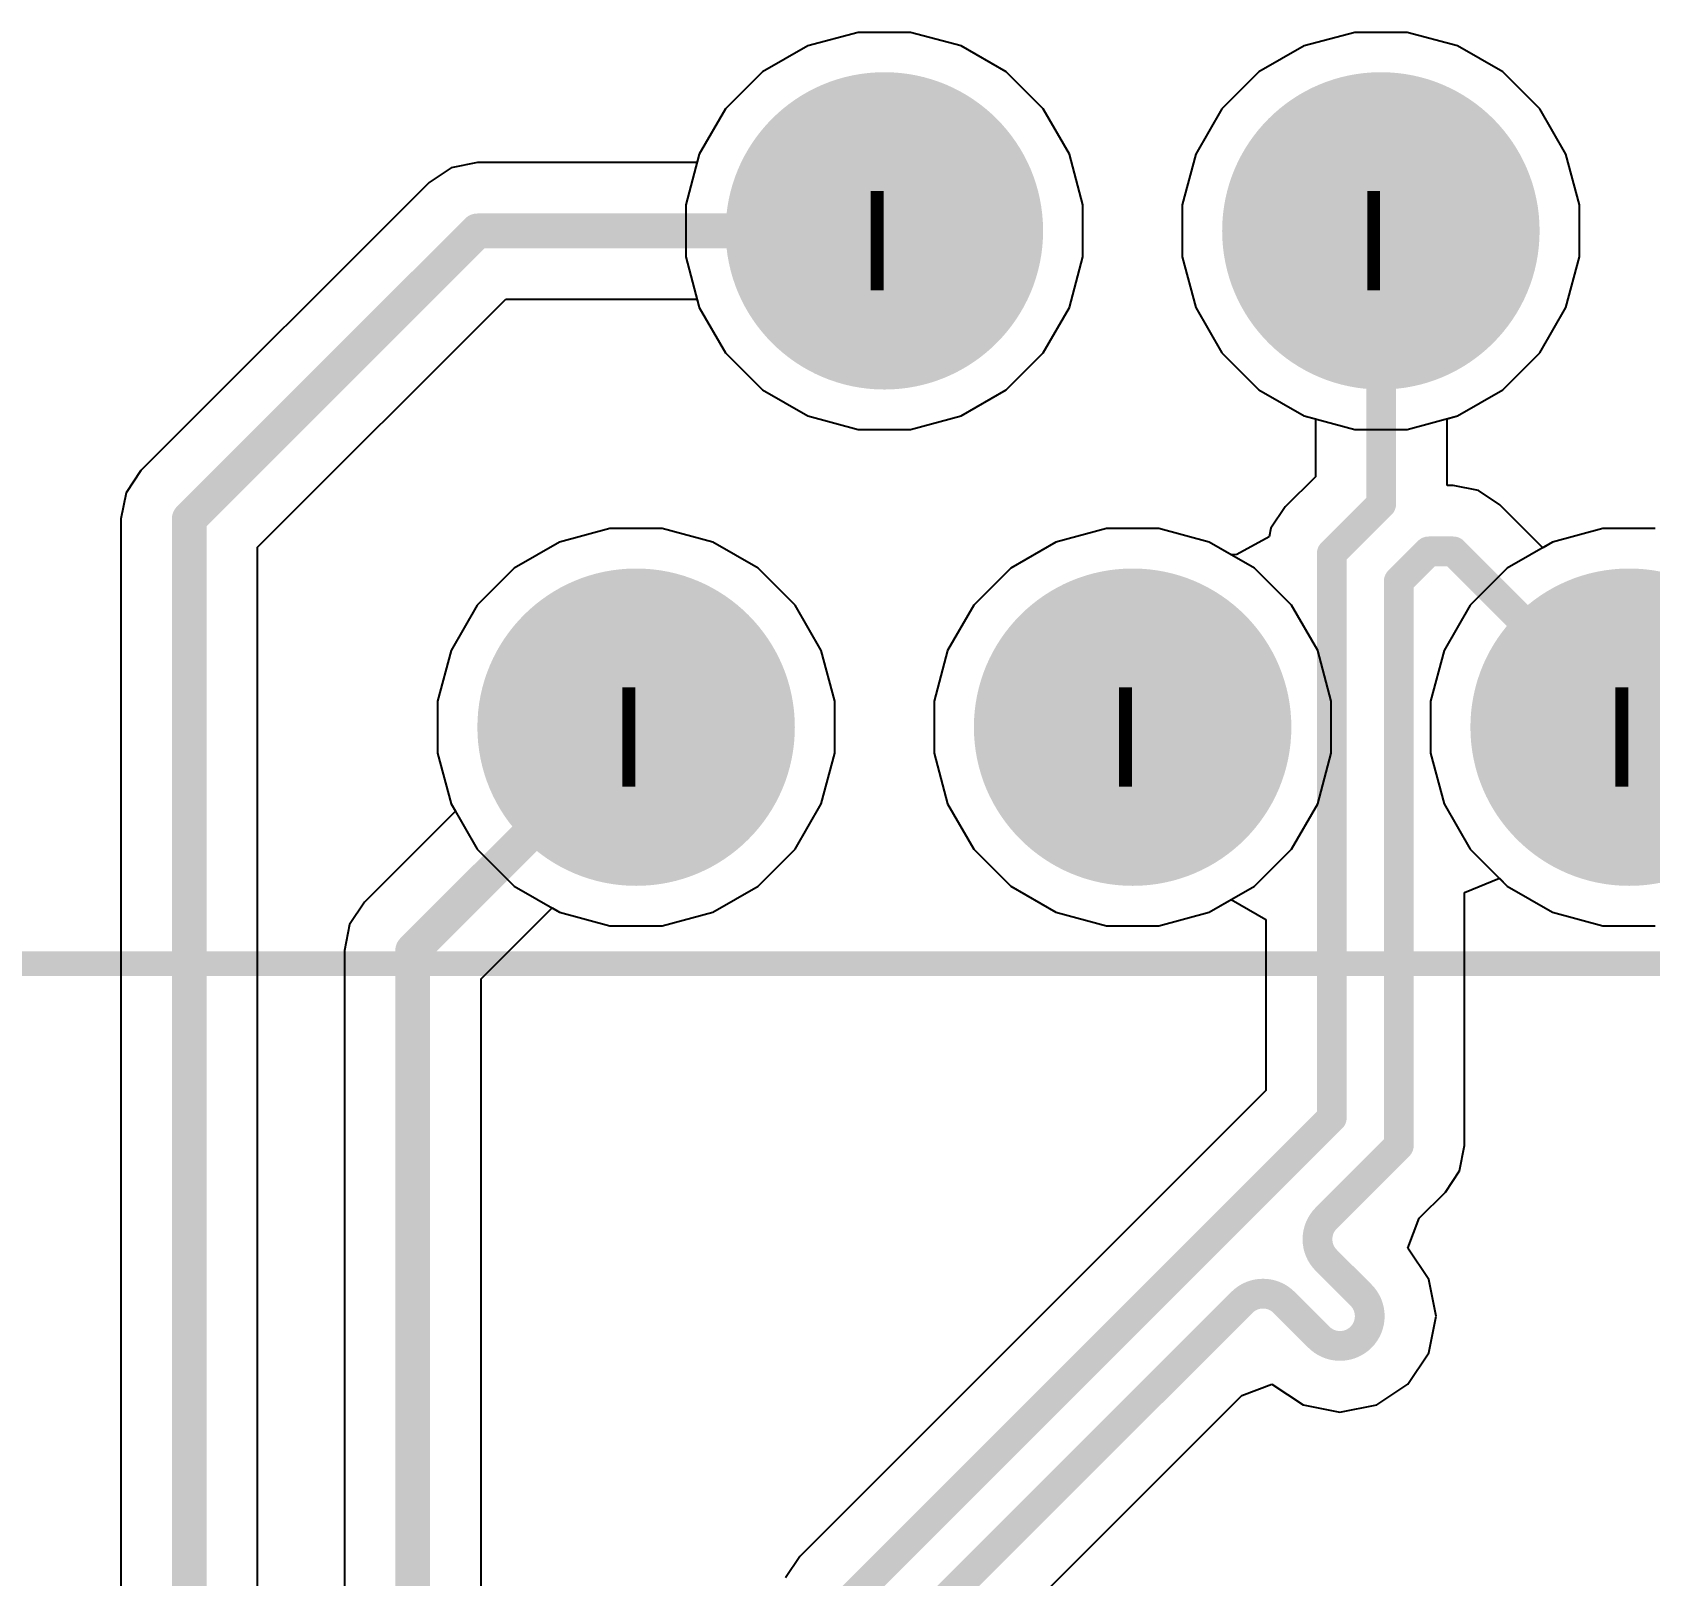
# Model space of a CAD drawing. Header units: inches. Extents: x -11 to 5379, y 0 to 5429.
# Drawn here: x 36.59 to 44.86, y 89.08 to 96.98 of the extents above; entities that cross this region are included whole.
import ezdxf

# ---------------------------------------------------------------- set-up
doc = ezdxf.new("R2010")
doc.units = ezdxf.units.IN
for name, color, linetype in [('Bottom Layer', 5, 'Continuous'), ('Bottom Solder', 6, 'Continuous'), ('Drill Drawing', 1, 'Continuous'), ('GND', 16, 'Continuous'), ('Multi-Layer', 9, 'Continuous'), ('Pad Holes', 156, 'Continuous'), ('PWR', 76, 'Continuous'), ('Top Layer', 1, 'Continuous'), ('Top Overlay', 2, 'Continuous'), ('Top Solder', 216, 'Continuous')]:
    doc.layers.add(name, color=color, linetype=linetype)
doc.styles.add('Arial', font='', dxfattribs={"height": 0.2})
doc.styles.get('Arial').set_extended_font_data('Arial')

# ---------------------------------------------------------------- blocks, each defined once
blk = doc.blocks.new('X14CBIWB1DY1027_122')
at = {"layer": 'Bottom Layer'}
h = blk.add_hatch(color=5, dxfattribs=at)
edge = h.paths.add_edge_path()
edge.add_arc((20.32, 4.444999999999999), 0.7619999999999999, 0, 360)
h = blk.add_hatch(color=5, dxfattribs=at)
edge = h.paths.add_edge_path()
edge.add_arc((22.86, 4.444999999999999), 0.7619999999999999, 0, 360)
h = blk.add_hatch(color=5, dxfattribs=at)
edge = h.paths.add_edge_path()
edge.add_arc((25.4, 4.444999999999999), 0.7619999999999999, 0, 360)
h = blk.add_hatch(color=5, dxfattribs=at)
edge = h.paths.add_edge_path()
edge.add_arc((21.59, 1.905), 0.7619999999999999, 0, 360)
h = blk.add_hatch(color=5, dxfattribs=at)
edge = h.paths.add_edge_path()
edge.add_arc((24.13, 1.905), 0.7619999999999999, 0, 360)
at = {"layer": 'Bottom Solder'}
h = blk.add_hatch(color=6, dxfattribs=at)
edge = h.paths.add_edge_path()
edge.add_arc((20.32, 4.444999999999999), 0.8120125999999999, 0, 360)
h = blk.add_hatch(color=6, dxfattribs=at)
edge = h.paths.add_edge_path()
edge.add_arc((22.86, 4.444999999999999), 0.8120125999999999, 0, 360)
h = blk.add_hatch(color=6, dxfattribs=at)
edge = h.paths.add_edge_path()
edge.add_arc((25.4, 4.444999999999999), 0.8120125999999999, 0, 360)
h = blk.add_hatch(color=6, dxfattribs=at)
edge = h.paths.add_edge_path()
edge.add_arc((21.59, 1.905), 0.8120125999999999, 0, 360)
h = blk.add_hatch(color=6, dxfattribs=at)
edge = h.paths.add_edge_path()
edge.add_arc((24.13, 1.905), 0.8120125999999999, 0, 360)
at = {"layer": 'GND'}
h = blk.add_hatch(color=16, dxfattribs=at)
edge = h.paths.add_edge_path()
edge.add_arc((20.32, 4.444999999999999), 0.7619999999999999, 0, 360)
h = blk.add_hatch(color=16, dxfattribs=at)
edge = h.paths.add_edge_path()
edge.add_arc((22.86, 4.444999999999999), 0.7619999999999999, 0, 360)
h = blk.add_hatch(color=16, dxfattribs=at)
edge = h.paths.add_edge_path()
edge.add_arc((25.4, 4.444999999999999), 0.7619999999999999, 0, 360)
h = blk.add_hatch(color=16, dxfattribs=at)
edge = h.paths.add_edge_path()
edge.add_arc((21.59, 1.905), 0.7619999999999999, 0, 360)
h = blk.add_hatch(color=16, dxfattribs=at)
edge = h.paths.add_edge_path()
edge.add_arc((24.13, 1.905), 0.7619999999999999, 0, 360)
at = {"layer": 'Multi-Layer'}
h = blk.add_hatch(color=9, dxfattribs=at)
edge = h.paths.add_edge_path()
edge.add_arc((20.32, 4.444999999999999), 0.7619999999999999, 0, 360)
h = blk.add_hatch(color=9, dxfattribs=at)
edge = h.paths.add_edge_path()
edge.add_arc((22.86, 4.444999999999999), 0.7619999999999999, 0, 360)
h = blk.add_hatch(color=9, dxfattribs=at)
edge = h.paths.add_edge_path()
edge.add_arc((25.4, 4.444999999999999), 0.7619999999999999, 0, 360)
h = blk.add_hatch(color=9, dxfattribs=at)
edge = h.paths.add_edge_path()
edge.add_arc((21.59, 1.905), 0.7619999999999999, 0, 360)
h = blk.add_hatch(color=9, dxfattribs=at)
edge = h.paths.add_edge_path()
edge.add_arc((24.13, 1.905), 0.7619999999999999, 0, 360)
at = {"layer": 'Pad Holes'}
h = blk.add_hatch(color=7, dxfattribs=at)
edge = h.paths.add_edge_path()
edge.add_arc((20.32, 4.444999999999999), 0.4750054, 0, 360)
h = blk.add_hatch(color=7, dxfattribs=at)
edge = h.paths.add_edge_path()
edge.add_arc((22.86, 4.444999999999999), 0.4750054, 0, 360)
h = blk.add_hatch(color=7, dxfattribs=at)
edge = h.paths.add_edge_path()
edge.add_arc((25.4, 4.444999999999999), 0.4750054, 0, 360)
h = blk.add_hatch(color=7, dxfattribs=at)
edge = h.paths.add_edge_path()
edge.add_arc((21.59, 1.905), 0.4750054, 0, 360)
h = blk.add_hatch(color=7, dxfattribs=at)
edge = h.paths.add_edge_path()
edge.add_arc((24.13, 1.905), 0.4750054, 0, 360)
at = {"layer": 'PWR'}
h = blk.add_hatch(color=76, dxfattribs=at)
edge = h.paths.add_edge_path()
edge.add_arc((20.32, 4.444999999999999), 0.7619999999999999, 0, 360)
h = blk.add_hatch(color=76, dxfattribs=at)
edge = h.paths.add_edge_path()
edge.add_arc((22.86, 4.444999999999999), 0.7619999999999999, 0, 360)
h = blk.add_hatch(color=76, dxfattribs=at)
edge = h.paths.add_edge_path()
edge.add_arc((25.4, 4.444999999999999), 0.7619999999999999, 0, 360)
h = blk.add_hatch(color=76, dxfattribs=at)
edge = h.paths.add_edge_path()
edge.add_arc((21.59, 1.905), 0.7619999999999999, 0, 360)
h = blk.add_hatch(color=76, dxfattribs=at)
edge = h.paths.add_edge_path()
edge.add_arc((24.13, 1.905), 0.7619999999999999, 0, 360)
at = {"layer": 'Top Layer'}
h = blk.add_hatch(color=1, dxfattribs=at)
edge = h.paths.add_edge_path()
edge.add_arc((20.32, 4.444999999999999), 0.7619999999999999, 0, 360)
h = blk.add_hatch(color=1, dxfattribs=at)
edge = h.paths.add_edge_path()
edge.add_arc((22.86, 4.444999999999999), 0.7619999999999999, 0, 360)
h = blk.add_hatch(color=1, dxfattribs=at)
edge = h.paths.add_edge_path()
edge.add_arc((25.4, 4.444999999999999), 0.7619999999999999, 0, 360)
h = blk.add_hatch(color=1, dxfattribs=at)
edge = h.paths.add_edge_path()
edge.add_arc((21.59, 1.905), 0.7619999999999999, 0, 360)
h = blk.add_hatch(color=1, dxfattribs=at)
edge = h.paths.add_edge_path()
edge.add_arc((24.13, 1.905), 0.7619999999999999, 0, 360)
at = {"layer": 'Top Solder'}
h = blk.add_hatch(color=216, dxfattribs=at)
edge = h.paths.add_edge_path()
edge.add_arc((20.32, 4.444999999999999), 0.8120125999999999, 0, 360)
h = blk.add_hatch(color=216, dxfattribs=at)
edge = h.paths.add_edge_path()
edge.add_arc((22.86, 4.444999999999999), 0.8120125999999999, 0, 360)
h = blk.add_hatch(color=216, dxfattribs=at)
edge = h.paths.add_edge_path()
edge.add_arc((25.4, 4.444999999999999), 0.8120125999999999, 0, 360)
h = blk.add_hatch(color=216, dxfattribs=at)
edge = h.paths.add_edge_path()
edge.add_arc((21.59, 1.905), 0.8120125999999999, 0, 360)
h = blk.add_hatch(color=216, dxfattribs=at)
edge = h.paths.add_edge_path()
edge.add_arc((24.13, 1.905), 0.8120125999999999, 0, 360)
at = {"layer": 'Top Overlay'}
blk.add_lwpolyline([(29.250005, 5.6550052, 0.127, 0.127, 0), (-29.250005, 5.6550052, 0.127, 0.127, 0)], format="xyseb", dxfattribs=at)

msp = doc.modelspace()

# ---------------------------------------------------------------- linework, layer by layer
at = {"layer": 'Bottom Layer'}
for p, q in [((40.81130776, 96.97528992), (40.55290594, 96.90605206)), ((41.07882564, 96.97528992), (40.81130776, 96.97528992)), ((41.33722746, 96.90605206), (41.07882564, 96.97528992)), ((43.35130776, 96.97528992), (43.09290594, 96.90605206)), ((43.61882564, 96.97528992), (43.35130776, 96.97528992)), ((43.87722746, 96.90605206), (43.61882564, 96.97528992)), ((40.55290594, 96.90605206), (40.32122746, 96.77229311999999)), ((41.56890594, 96.77229311999999), (41.33722746, 96.90605206)), ((43.09290594, 96.90605206), (42.86122746, 96.77229311999999)), ((44.10890593999999, 96.77229311999999), (43.87722746, 96.90605206)), ((40.32122746, 96.77229311999999), (40.13206349999999, 96.58312916)), ((41.7580699, 96.58312916), (41.56890594, 96.77229311999999)), ((42.86122746, 96.77229311999999), (42.6720635, 96.58312916)), ((44.29806989999999, 96.58312916), (44.10890593999999, 96.77229311999999)), ((40.13206349999999, 96.58312916), (39.99830455999999, 96.35145068)), ((41.89182884, 96.35145068), (41.7580699, 96.58312916)), ((42.6720635, 96.58312916), (42.53830456, 96.35145068)), ((44.43182883999999, 96.35145068), (44.29806989999999, 96.58312916)), ((39.99830455999999, 96.35145068), (39.9290667, 96.09304886)), ((41.9610667, 96.09304886), (41.89182884, 96.35145068)), ((42.53830456, 96.35145068), (42.4690667, 96.09304886)), ((44.5010667, 96.09304886), (44.43182883999999, 96.35145068)), ((39.9290667, 96.09304886), (39.9290667, 95.82553098)), ((41.9610667, 95.82553098), (41.9610667, 96.09304886)), ((42.4690667, 96.09304886), (42.4690667, 95.82553098)), ((44.5010667, 95.82553098), (44.5010667, 96.09304886)), ((39.9290667, 95.82553098), (39.99830455999999, 95.56712916)), ((41.89182884, 95.56712916), (41.9610667, 95.82553098)), ((42.4690667, 95.82553098), (42.53830456, 95.56712916)), ((44.43182883999999, 95.56712916), (44.5010667, 95.82553098)), ((39.99830455999999, 95.56712916), (40.13206349999999, 95.33545068)), ((41.7580699, 95.33545068), (41.89182884, 95.56712916)), ((42.53830456, 95.56712916), (42.6720635, 95.33545068)), ((44.29806989999999, 95.33545068), (44.43182883999999, 95.56712916)), ((40.13206349999999, 95.33545068), (40.32122746, 95.14628671999999)), ((41.56890594, 95.14628671999999), (41.7580699, 95.33545068)), ((42.6720635, 95.33545068), (42.86122746, 95.14628671999999)), ((44.10890593999999, 95.14628671999999), (44.29806989999999, 95.33545068)), ((40.32122746, 95.14628671999999), (40.55290594, 95.01252778)), ((41.33722746, 95.01252778), (41.56890594, 95.14628671999999)), ((42.86122746, 95.14628671999999), (43.09290594, 95.01252778)), ((43.87722746, 95.01252778), (44.10890593999999, 95.14628671999999)), ((40.55290594, 95.01252778), (40.81130776, 94.94328992)), ((41.07882564, 94.94328992), (41.33722746, 95.01252778)), ((43.09290594, 95.01252778), (43.35130776, 94.94328992)), ((43.61882564, 94.94328992), (43.87722746, 95.01252778)), ((40.81130776, 94.94328992), (41.07882564, 94.94328992)), ((43.35130776, 94.94328992), (43.61882564, 94.94328992)), ((39.54130776, 94.43528992), (39.28290594, 94.36605205999999)), ((39.80882563999999, 94.43528992), (39.54130776, 94.43528992)), ((40.06722746, 94.36605205999999), (39.80882563999999, 94.43528992)), ((42.08130775999999, 94.43528992), (41.82290594, 94.36605205999999)), ((42.34882564, 94.43528992), (42.08130775999999, 94.43528992)), ((42.60722746, 94.36605205999999), (42.34882564, 94.43528992)), ((44.62130776, 94.43528992), (44.36290594, 94.36605205999999)), ((44.88882564, 94.43528992), (44.62130776, 94.43528992)), ((39.28290594, 94.36605205999999), (39.05122745999999, 94.23229312)), ((40.29890594, 94.23229312), (40.06722746, 94.36605205999999)), ((41.82290594, 94.36605205999999), (41.59122746, 94.23229312)), ((42.83890594, 94.23229312), (42.60722746, 94.36605205999999)), ((44.36290594, 94.36605205999999), (44.13122746, 94.23229312)), ((39.05122745999999, 94.23229312), (38.8620635, 94.04312915999999)), ((40.4880699, 94.04312915999999), (40.29890594, 94.23229312)), ((41.59122746, 94.23229312), (41.4020635, 94.04312915999999)), ((43.0280699, 94.04312915999999), (42.83890594, 94.23229312)), ((44.13122746, 94.23229312), (43.9420635, 94.04312915999999)), ((38.8620635, 94.04312915999999), (38.72830456, 93.81145068)), ((40.62182884, 93.81145068), (40.4880699, 94.04312915999999)), ((41.4020635, 94.04312915999999), (41.26830456, 93.81145068)), ((43.16182884, 93.81145068), (43.0280699, 94.04312915999999)), ((43.9420635, 94.04312915999999), (43.80830456, 93.81145068)), ((38.72830456, 93.81145068), (38.6590667, 93.55304885999999)), ((40.6910667, 93.55304885999999), (40.62182884, 93.81145068)), ((41.26830456, 93.81145068), (41.1990667, 93.55304885999999)), ((43.2310667, 93.55304885999999), (43.16182884, 93.81145068)), ((43.80830456, 93.81145068), (43.7390667, 93.55304885999999)), ((38.6590667, 93.55304885999999), (38.6590667, 93.28553097999999)), ((40.6910667, 93.28553097999999), (40.6910667, 93.55304885999999)), ((41.1990667, 93.55304885999999), (41.1990667, 93.28553097999999)), ((43.2310667, 93.28553097999999), (43.2310667, 93.55304885999999)), ((43.7390667, 93.55304885999999), (43.7390667, 93.28553097999999)), ((38.6590667, 93.28553097999999), (38.72830456, 93.02712916)), ((40.62182884, 93.02712916), (40.6910667, 93.28553097999999)), ((41.1990667, 93.28553097999999), (41.26830456, 93.02712916)), ((43.16182884, 93.02712916), (43.2310667, 93.28553097999999)), ((43.7390667, 93.28553097999999), (43.80830456, 93.02712916)), ((38.72830456, 93.02712916), (38.8620635, 92.79545067999999)), ((40.4880699, 92.79545067999999), (40.62182884, 93.02712916)), ((41.26830456, 93.02712916), (41.4020635, 92.79545067999999)), ((43.0280699, 92.79545067999999), (43.16182884, 93.02712916)), ((43.80830456, 93.02712916), (43.9420635, 92.79545067999999)), ((38.8620635, 92.79545067999999), (39.05122745999999, 92.60628672)), ((40.29890594, 92.60628672), (40.4880699, 92.79545067999999)), ((41.4020635, 92.79545067999999), (41.59122746, 92.60628672)), ((42.83890594, 92.60628672), (43.0280699, 92.79545067999999)), ((43.9420635, 92.79545067999999), (44.13122746, 92.60628672)), ((39.05122745999999, 92.60628672), (39.28290594, 92.47252778)), ((40.06722746, 92.47252778), (40.29890594, 92.60628672)), ((41.59122746, 92.60628672), (41.82290594, 92.47252778)), ((42.60722746, 92.47252778), (42.83890594, 92.60628672)), ((44.13122746, 92.60628672), (44.36290594, 92.47252778)), ((39.28290594, 92.47252778), (39.54130776, 92.40328991999999)), ((39.80882563999999, 92.40328991999999), (40.06722746, 92.47252778)), ((41.82290594, 92.47252778), (42.08130775999999, 92.40328991999999)), ((42.34882564, 92.40328991999999), (42.60722746, 92.47252778)), ((44.36290594, 92.47252778), (44.62130776, 92.40328991999999)), ((39.54130776, 92.40328991999999), (39.80882563999999, 92.40328991999999)), ((42.08130775999999, 92.40328991999999), (42.34882564, 92.40328991999999)), ((44.62130776, 92.40328991999999), (44.88882564, 92.40328991999999))]:
    msp.add_line(p, q, dxfattribs=at)
at = {"layer": 'GND'}
for p, q in [((40.81130776, 96.97528992), (40.55290594, 96.90605206)), ((41.07882564, 96.97528992), (40.81130776, 96.97528992)), ((41.33722746, 96.90605206), (41.07882564, 96.97528992)), ((43.35130776, 96.97528992), (43.09290594, 96.90605206)), ((43.61882564, 96.97528992), (43.35130776, 96.97528992)), ((43.87722746, 96.90605206), (43.61882564, 96.97528992)), ((40.55290594, 96.90605206), (40.32122746, 96.77229311999999)), ((41.56890594, 96.77229311999999), (41.33722746, 96.90605206)), ((43.09290594, 96.90605206), (42.86122746, 96.77229311999999)), ((44.10890593999999, 96.77229311999999), (43.87722746, 96.90605206)), ((40.32122746, 96.77229311999999), (40.13206349999999, 96.58312916)), ((41.7580699, 96.58312916), (41.56890594, 96.77229311999999)), ((42.86122746, 96.77229311999999), (42.6720635, 96.58312916)), ((44.29806989999999, 96.58312916), (44.10890593999999, 96.77229311999999)), ((40.13206349999999, 96.58312916), (39.99830455999999, 96.35145068)), ((41.89182884, 96.35145068), (41.7580699, 96.58312916)), ((42.6720635, 96.58312916), (42.53830456, 96.35145068)), ((44.43182883999999, 96.35145068), (44.29806989999999, 96.58312916)), ((39.99830455999999, 96.35145068), (39.9290667, 96.09304886)), ((41.9610667, 96.09304886), (41.89182884, 96.35145068)), ((42.53830456, 96.35145068), (42.4690667, 96.09304886)), ((44.5010667, 96.09304886), (44.43182883999999, 96.35145068)), ((39.9290667, 96.09304886), (39.9290667, 95.82553098)), ((41.9610667, 95.82553098), (41.9610667, 96.09304886)), ((42.4690667, 96.09304886), (42.4690667, 95.82553098)), ((44.5010667, 95.82553098), (44.5010667, 96.09304886)), ((39.9290667, 95.82553098), (39.99830455999999, 95.56712916)), ((41.89182884, 95.56712916), (41.9610667, 95.82553098)), ((42.4690667, 95.82553098), (42.53830456, 95.56712916)), ((44.43182883999999, 95.56712916), (44.5010667, 95.82553098)), ((39.99830455999999, 95.56712916), (40.13206349999999, 95.33545068)), ((41.7580699, 95.33545068), (41.89182884, 95.56712916)), ((42.53830456, 95.56712916), (42.6720635, 95.33545068)), ((44.29806989999999, 95.33545068), (44.43182883999999, 95.56712916)), ((40.13206349999999, 95.33545068), (40.32122746, 95.14628671999999)), ((41.56890594, 95.14628671999999), (41.7580699, 95.33545068)), ((42.6720635, 95.33545068), (42.86122746, 95.14628671999999)), ((44.10890593999999, 95.14628671999999), (44.29806989999999, 95.33545068)), ((40.32122746, 95.14628671999999), (40.55290594, 95.01252778)), ((41.33722746, 95.01252778), (41.56890594, 95.14628671999999)), ((42.86122746, 95.14628671999999), (43.09290594, 95.01252778)), ((43.87722746, 95.01252778), (44.10890593999999, 95.14628671999999)), ((40.55290594, 95.01252778), (40.81130776, 94.94328992)), ((41.07882564, 94.94328992), (41.33722746, 95.01252778)), ((43.09290594, 95.01252778), (43.35130776, 94.94328992)), ((43.61882564, 94.94328992), (43.87722746, 95.01252778)), ((40.81130776, 94.94328992), (41.07882564, 94.94328992)), ((43.35130776, 94.94328992), (43.61882564, 94.94328992)), ((39.54130776, 94.43528992), (39.28290594, 94.36605205999999)), ((39.80882563999999, 94.43528992), (39.54130776, 94.43528992)), ((40.06722746, 94.36605205999999), (39.80882563999999, 94.43528992)), ((42.08130775999999, 94.43528992), (41.82290594, 94.36605205999999)), ((42.34882564, 94.43528992), (42.08130775999999, 94.43528992)), ((42.60722746, 94.36605205999999), (42.34882564, 94.43528992)), ((44.62130776, 94.43528992), (44.36290594, 94.36605205999999)), ((44.88882564, 94.43528992), (44.62130776, 94.43528992)), ((39.28290594, 94.36605205999999), (39.05122745999999, 94.23229312)), ((40.29890594, 94.23229312), (40.06722746, 94.36605205999999)), ((41.82290594, 94.36605205999999), (41.59122746, 94.23229312)), ((42.83890594, 94.23229312), (42.60722746, 94.36605205999999)), ((44.36290594, 94.36605205999999), (44.13122746, 94.23229312)), ((39.05122745999999, 94.23229312), (38.8620635, 94.04312915999999)), ((40.4880699, 94.04312915999999), (40.29890594, 94.23229312)), ((41.59122746, 94.23229312), (41.4020635, 94.04312915999999)), ((43.0280699, 94.04312915999999), (42.83890594, 94.23229312)), ((44.13122746, 94.23229312), (43.9420635, 94.04312915999999)), ((38.8620635, 94.04312915999999), (38.72830456, 93.81145068)), ((40.62182884, 93.81145068), (40.4880699, 94.04312915999999)), ((41.4020635, 94.04312915999999), (41.26830456, 93.81145068)), ((43.16182884, 93.81145068), (43.0280699, 94.04312915999999)), ((43.9420635, 94.04312915999999), (43.80830456, 93.81145068)), ((38.72830456, 93.81145068), (38.6590667, 93.55304885999999)), ((40.6910667, 93.55304885999999), (40.62182884, 93.81145068)), ((41.26830456, 93.81145068), (41.1990667, 93.55304885999999)), ((43.2310667, 93.55304885999999), (43.16182884, 93.81145068)), ((43.80830456, 93.81145068), (43.7390667, 93.55304885999999)), ((38.6590667, 93.55304885999999), (38.6590667, 93.28553097999999)), ((40.6910667, 93.28553097999999), (40.6910667, 93.55304885999999)), ((41.1990667, 93.55304885999999), (41.1990667, 93.28553097999999)), ((43.2310667, 93.28553097999999), (43.2310667, 93.55304885999999)), ((43.7390667, 93.55304885999999), (43.7390667, 93.28553097999999)), ((38.6590667, 93.28553097999999), (38.72830456, 93.02712916)), ((40.62182884, 93.02712916), (40.6910667, 93.28553097999999)), ((41.1990667, 93.28553097999999), (41.26830456, 93.02712916)), ((43.16182884, 93.02712916), (43.2310667, 93.28553097999999)), ((43.7390667, 93.28553097999999), (43.80830456, 93.02712916)), ((38.72830456, 93.02712916), (38.8620635, 92.79545067999999)), ((40.4880699, 92.79545067999999), (40.62182884, 93.02712916)), ((41.26830456, 93.02712916), (41.4020635, 92.79545067999999)), ((43.0280699, 92.79545067999999), (43.16182884, 93.02712916)), ((43.80830456, 93.02712916), (43.9420635, 92.79545067999999)), ((38.8620635, 92.79545067999999), (39.05122745999999, 92.60628672)), ((40.29890594, 92.60628672), (40.4880699, 92.79545067999999)), ((41.4020635, 92.79545067999999), (41.59122746, 92.60628672)), ((42.83890594, 92.60628672), (43.0280699, 92.79545067999999)), ((43.9420635, 92.79545067999999), (44.13122746, 92.60628672)), ((39.05122745999999, 92.60628672), (39.28290594, 92.47252778)), ((40.06722746, 92.47252778), (40.29890594, 92.60628672)), ((41.59122746, 92.60628672), (41.82290594, 92.47252778)), ((42.60722746, 92.47252778), (42.83890594, 92.60628672)), ((44.13122746, 92.60628672), (44.36290594, 92.47252778)), ((39.28290594, 92.47252778), (39.54130776, 92.40328991999999)), ((39.80882563999999, 92.40328991999999), (40.06722746, 92.47252778)), ((41.82290594, 92.47252778), (42.08130775999999, 92.40328991999999)), ((42.34882564, 92.40328991999999), (42.60722746, 92.47252778)), ((44.36290594, 92.47252778), (44.62130776, 92.40328991999999)), ((39.54130776, 92.40328991999999), (39.80882563999999, 92.40328991999999)), ((42.08130775999999, 92.40328991999999), (42.34882564, 92.40328991999999)), ((44.62130776, 92.40328991999999), (44.88882564, 92.40328991999999))]:
    msp.add_line(p, q, dxfattribs=at)
at = {"layer": 'PWR'}
for p, q in [((40.81130776, 96.97528992), (40.55290594, 96.90605206)), ((41.07882564, 96.97528992), (40.81130776, 96.97528992)), ((41.33722746, 96.90605206), (41.07882564, 96.97528992)), ((43.35130776, 96.97528992), (43.09290594, 96.90605206)), ((43.61882564, 96.97528992), (43.35130776, 96.97528992)), ((43.87722746, 96.90605206), (43.61882564, 96.97528992)), ((40.55290594, 96.90605206), (40.32122746, 96.77229311999999)), ((41.56890594, 96.77229311999999), (41.33722746, 96.90605206)), ((43.09290594, 96.90605206), (42.86122746, 96.77229311999999)), ((44.10890593999999, 96.77229311999999), (43.87722746, 96.90605206)), ((40.32122746, 96.77229311999999), (40.13206349999999, 96.58312916)), ((41.7580699, 96.58312916), (41.56890594, 96.77229311999999)), ((42.86122746, 96.77229311999999), (42.6720635, 96.58312916)), ((44.29806989999999, 96.58312916), (44.10890593999999, 96.77229311999999)), ((40.13206349999999, 96.58312916), (39.99830455999999, 96.35145068)), ((41.89182884, 96.35145068), (41.7580699, 96.58312916)), ((42.6720635, 96.58312916), (42.53830456, 96.35145068)), ((44.43182883999999, 96.35145068), (44.29806989999999, 96.58312916)), ((39.99830455999999, 96.35145068), (39.9290667, 96.09304886)), ((41.9610667, 96.09304886), (41.89182884, 96.35145068)), ((42.53830456, 96.35145068), (42.4690667, 96.09304886)), ((44.5010667, 96.09304886), (44.43182883999999, 96.35145068)), ((39.9290667, 96.09304886), (39.9290667, 95.82553098)), ((41.9610667, 95.82553098), (41.9610667, 96.09304886)), ((42.4690667, 96.09304886), (42.4690667, 95.82553098)), ((44.5010667, 95.82553098), (44.5010667, 96.09304886)), ((39.9290667, 95.82553098), (39.99830455999999, 95.56712916)), ((41.89182884, 95.56712916), (41.9610667, 95.82553098)), ((42.4690667, 95.82553098), (42.53830456, 95.56712916)), ((44.43182883999999, 95.56712916), (44.5010667, 95.82553098)), ((39.99830455999999, 95.56712916), (40.13206349999999, 95.33545068)), ((41.7580699, 95.33545068), (41.89182884, 95.56712916)), ((42.53830456, 95.56712916), (42.6720635, 95.33545068)), ((44.29806989999999, 95.33545068), (44.43182883999999, 95.56712916)), ((40.13206349999999, 95.33545068), (40.32122746, 95.14628671999999)), ((41.56890594, 95.14628671999999), (41.7580699, 95.33545068)), ((42.6720635, 95.33545068), (42.86122746, 95.14628671999999)), ((44.10890593999999, 95.14628671999999), (44.29806989999999, 95.33545068)), ((40.32122746, 95.14628671999999), (40.55290594, 95.01252778)), ((41.33722746, 95.01252778), (41.56890594, 95.14628671999999)), ((42.86122746, 95.14628671999999), (43.09290594, 95.01252778)), ((43.87722746, 95.01252778), (44.10890593999999, 95.14628671999999)), ((40.55290594, 95.01252778), (40.81130776, 94.94328992)), ((41.07882564, 94.94328992), (41.33722746, 95.01252778)), ((43.09290594, 95.01252778), (43.35130776, 94.94328992)), ((43.61882564, 94.94328992), (43.87722746, 95.01252778)), ((40.81130776, 94.94328992), (41.07882564, 94.94328992)), ((43.35130776, 94.94328992), (43.61882564, 94.94328992)), ((39.54130776, 94.43528992), (39.28290594, 94.36605205999999)), ((39.80882563999999, 94.43528992), (39.54130776, 94.43528992)), ((40.06722746, 94.36605205999999), (39.80882563999999, 94.43528992)), ((42.08130775999999, 94.43528992), (41.82290594, 94.36605205999999)), ((42.34882564, 94.43528992), (42.08130775999999, 94.43528992)), ((42.60722746, 94.36605205999999), (42.34882564, 94.43528992)), ((44.62130776, 94.43528992), (44.36290594, 94.36605205999999)), ((44.88882564, 94.43528992), (44.62130776, 94.43528992)), ((39.28290594, 94.36605205999999), (39.05122745999999, 94.23229312)), ((40.29890594, 94.23229312), (40.06722746, 94.36605205999999)), ((41.82290594, 94.36605205999999), (41.59122746, 94.23229312)), ((42.83890594, 94.23229312), (42.60722746, 94.36605205999999)), ((44.36290594, 94.36605205999999), (44.13122746, 94.23229312)), ((39.05122745999999, 94.23229312), (38.8620635, 94.04312915999999)), ((40.4880699, 94.04312915999999), (40.29890594, 94.23229312)), ((41.59122746, 94.23229312), (41.4020635, 94.04312915999999)), ((43.0280699, 94.04312915999999), (42.83890594, 94.23229312)), ((44.13122746, 94.23229312), (43.9420635, 94.04312915999999)), ((38.8620635, 94.04312915999999), (38.72830456, 93.81145068)), ((40.62182884, 93.81145068), (40.4880699, 94.04312915999999)), ((41.4020635, 94.04312915999999), (41.26830456, 93.81145068)), ((43.16182884, 93.81145068), (43.0280699, 94.04312915999999)), ((43.9420635, 94.04312915999999), (43.80830456, 93.81145068)), ((38.72830456, 93.81145068), (38.6590667, 93.55304885999999)), ((40.6910667, 93.55304885999999), (40.62182884, 93.81145068)), ((41.26830456, 93.81145068), (41.1990667, 93.55304885999999)), ((43.2310667, 93.55304885999999), (43.16182884, 93.81145068)), ((43.80830456, 93.81145068), (43.7390667, 93.55304885999999)), ((38.6590667, 93.55304885999999), (38.6590667, 93.28553097999999)), ((40.6910667, 93.28553097999999), (40.6910667, 93.55304885999999)), ((41.1990667, 93.55304885999999), (41.1990667, 93.28553097999999)), ((43.2310667, 93.28553097999999), (43.2310667, 93.55304885999999)), ((43.7390667, 93.55304885999999), (43.7390667, 93.28553097999999)), ((38.6590667, 93.28553097999999), (38.72830456, 93.02712916)), ((40.62182884, 93.02712916), (40.6910667, 93.28553097999999)), ((41.1990667, 93.28553097999999), (41.26830456, 93.02712916)), ((43.16182884, 93.02712916), (43.2310667, 93.28553097999999)), ((43.7390667, 93.28553097999999), (43.80830456, 93.02712916)), ((38.72830456, 93.02712916), (38.8620635, 92.79545067999999)), ((40.4880699, 92.79545067999999), (40.62182884, 93.02712916)), ((41.26830456, 93.02712916), (41.4020635, 92.79545067999999)), ((43.0280699, 92.79545067999999), (43.16182884, 93.02712916)), ((43.80830456, 93.02712916), (43.9420635, 92.79545067999999)), ((38.8620635, 92.79545067999999), (39.05122745999999, 92.60628672)), ((40.29890594, 92.60628672), (40.4880699, 92.79545067999999)), ((41.4020635, 92.79545067999999), (41.59122746, 92.60628672)), ((42.83890594, 92.60628672), (43.0280699, 92.79545067999999)), ((43.9420635, 92.79545067999999), (44.13122746, 92.60628672)), ((39.05122745999999, 92.60628672), (39.28290594, 92.47252778)), ((40.06722746, 92.47252778), (40.29890594, 92.60628672)), ((41.59122746, 92.60628672), (41.82290594, 92.47252778)), ((42.60722746, 92.47252778), (42.83890594, 92.60628672)), ((44.13122746, 92.60628672), (44.36290594, 92.47252778)), ((39.28290594, 92.47252778), (39.54130776, 92.40328991999999)), ((39.80882563999999, 92.40328991999999), (40.06722746, 92.47252778)), ((41.82290594, 92.47252778), (42.08130775999999, 92.40328991999999)), ((42.34882564, 92.40328991999999), (42.60722746, 92.47252778)), ((44.36290594, 92.47252778), (44.62130776, 92.40328991999999)), ((39.54130776, 92.40328991999999), (39.80882563999999, 92.40328991999999)), ((42.08130775999999, 92.40328991999999), (42.34882564, 92.40328991999999)), ((44.62130776, 92.40328991999999), (44.88882564, 92.40328991999999))]:
    msp.add_line(p, q, dxfattribs=at)
at = {"layer": 'Top Layer'}
for p, q in [((40.81130776, 96.97528992), (40.55290594, 96.90605206)), ((41.07882564, 96.97528992), (40.81130776, 96.97528992)), ((41.33722746, 96.90605206), (41.07882564, 96.97528992)), ((43.35130776, 96.97528992), (43.09290594, 96.90605206)), ((43.61882564, 96.97528992), (43.35130776, 96.97528992)), ((43.87722746, 96.90605206), (43.61882564, 96.97528992)), ((40.55290594, 96.90605206), (40.32122746, 96.77229311999999)), ((41.56890594, 96.77229311999999), (41.33722746, 96.90605206)), ((43.09290594, 96.90605206), (42.86122746, 96.77229311999999)), ((44.10890593999999, 96.77229311999999), (43.87722746, 96.90605206)), ((40.32122746, 96.77229311999999), (40.13206349999999, 96.58312916)), ((41.7580699, 96.58312916), (41.56890594, 96.77229311999999)), ((42.86122746, 96.77229311999999), (42.6720635, 96.58312916)), ((44.29806989999999, 96.58312916), (44.10890593999999, 96.77229311999999)), ((40.13206349999999, 96.58312916), (39.99830455999999, 96.35145068)), ((41.89182884, 96.35145068), (41.7580699, 96.58312916)), ((42.6720635, 96.58312916), (42.53830456, 96.35145068)), ((44.43182883999999, 96.35145068), (44.29806989999999, 96.58312916)), ((38.86310998, 96.30890821999999), (38.72931548, 96.2822941)), ((39.98690504, 96.30890821999999), (38.86310998, 96.30890821999999)), ((39.99830455999999, 96.35145068), (39.98690504, 96.30890821999999)), ((41.9610667, 96.09304886), (41.89182884, 96.35145068)), ((42.53830456, 96.35145068), (42.4690667, 96.09304886)), ((44.5010667, 96.09304886), (44.43182883999999, 96.35145068)), ((38.72931548, 96.2822941), (38.61589178, 96.20650812)), ((38.6158867, 96.20650049999999), (37.14184849999999, 94.73246484)), ((38.61589178, 96.20650812), (38.6158867, 96.20650049999999)), ((41.9610667, 95.82553098), (41.9610667, 96.09304886)), ((42.4690667, 96.09304886), (42.4690667, 95.82553098)), ((44.5010667, 95.82553098), (44.5010667, 96.09304886)), ((41.89182884, 95.56712916), (41.9610667, 95.82553098)), ((42.4690667, 95.82553098), (42.53830456, 95.56712916)), ((44.43182883999999, 95.56712916), (44.5010667, 95.82553098)), ((37.738685, 94.34042854), (39.00792554, 95.60967161999999)), ((39.00792554, 95.60967161999999), (39.98690504, 95.60967161999999)), ((39.98690504, 95.60967161999999), (39.99830455999999, 95.56712916)), ((39.99830455999999, 95.56712916), (40.13206349999999, 95.33545068)), ((41.7580699, 95.33545068), (41.89182884, 95.56712916)), ((42.53830456, 95.56712916), (42.6720635, 95.33545068)), ((44.29806989999999, 95.33545068), (44.43182883999999, 95.56712916)), ((40.13206349999999, 95.33545068), (40.32122746, 95.14628671999999)), ((41.56890594, 95.14628671999999), (41.7580699, 95.33545068)), ((42.6720635, 95.33545068), (42.86122746, 95.14628671999999)), ((44.10890593999999, 95.14628671999999), (44.29806989999999, 95.33545068)), ((40.32122746, 95.14628671999999), (40.55290594, 95.01252778)), ((41.33722746, 95.01252778), (41.56890594, 95.14628671999999)), ((42.86122746, 95.14628671999999), (43.09290594, 95.01252778)), ((43.87722746, 95.01252778), (44.10890593999999, 95.14628671999999)), ((40.55290594, 95.01252778), (40.81130776, 94.94328992)), ((41.07882564, 94.94328992), (41.33722746, 95.01252778)), ((43.09290594, 95.01252778), (43.150028, 94.99722174)), ((43.150028, 94.99722174), (43.150028, 94.7008647)), ((43.82336675999999, 94.9980955), (43.87722746, 95.01252778)), ((43.82336675999999, 94.6556146), (43.82336675999999, 94.9980955)), ((40.81130776, 94.94328992), (41.07882564, 94.94328992)), ((37.14184849999999, 94.73246484), (37.06606252, 94.61904114)), ((43.150028, 94.7008647), (42.99579919999999, 94.5466359)), ((43.85541139999999, 94.6556146), (43.82336675999999, 94.6556146)), ((43.98425036, 94.62998599999999), (43.85541139999999, 94.6556146)), ((37.06606252, 94.61904114), (37.0394484, 94.48524664)), ((44.09347289999999, 94.55700672), (43.98425036, 94.62998599999999)), ((42.99579919999999, 94.5466359), (42.92281991999999, 94.43741336)), ((44.31315241999999, 94.3373272), (44.09347289999999, 94.55700672)), ((37.0394484, 94.48524664), (37.0394484, 85.84679046)), ((39.54130776, 94.43528992), (39.28290594, 94.36605205999999)), ((39.80882563999999, 94.43528992), (39.54130776, 94.43528992)), ((40.06722746, 94.36605205999999), (39.80882563999999, 94.43528992)), ((42.08130775999999, 94.43528992), (41.82290594, 94.36605205999999)), ((42.34882564, 94.43528992), (42.08130775999999, 94.43528992)), ((42.60722746, 94.36605205999999), (42.34882564, 94.43528992)), ((42.92281991999999, 94.43741336), (42.91420932, 94.39412413999999)), ((44.62130776, 94.43528992), (44.36290594, 94.36605205999999)), ((44.88882564, 94.43528992), (44.62130776, 94.43528992)), ((37.738685, 85.84679046), (37.738685, 94.34042854)), ((39.28290594, 94.36605205999999), (39.05122745999999, 94.23229312)), ((40.29890594, 94.23229312), (40.06722746, 94.36605205999999)), ((41.82290594, 94.36605205999999), (41.59122746, 94.23229312)), ((42.71939132, 94.30129475999999), (42.60722746, 94.36605205999999)), ((42.91420932, 94.39412413999999), (42.74870799999999, 94.30249617999999)), ((44.36290594, 94.36605205999999), (44.31315241999999, 94.3373272)), ((42.74870799999999, 94.30249617999999), (42.71939132, 94.30129475999999)), ((39.05122745999999, 94.23229312), (38.8620635, 94.04312915999999)), ((40.4880699, 94.04312915999999), (40.29890594, 94.23229312)), ((41.59122746, 94.23229312), (41.4020635, 94.04312915999999)), ((38.8620635, 94.04312915999999), (38.72830456, 93.81145068)), ((40.62182884, 93.81145068), (40.4880699, 94.04312915999999)), ((41.4020635, 94.04312915999999), (41.26830456, 93.81145068)), ((38.72830456, 93.81145068), (38.6590667, 93.55304885999999)), ((40.6910667, 93.55304885999999), (40.62182884, 93.81145068)), ((41.26830456, 93.81145068), (41.1990667, 93.55304885999999)), ((38.6590667, 93.55304885999999), (38.6590667, 93.28553097999999)), ((40.6910667, 93.28553097999999), (40.6910667, 93.55304885999999)), ((41.1990667, 93.55304885999999), (41.1990667, 93.28553097999999)), ((38.6590667, 93.28553097999999), (38.72830456, 93.02712916)), ((40.62182884, 93.02712916), (40.6910667, 93.28553097999999)), ((41.1990667, 93.28553097999999), (41.26830456, 93.02712916)), ((38.72830456, 93.02712916), (38.75032636, 92.98898598)), ((40.4880699, 92.79545067999999), (40.62182884, 93.02712916)), ((41.26830456, 93.02712916), (41.4020635, 92.79545067999999)), ((38.75032636, 92.98898598), (38.2848485, 92.52350811999999)), ((40.29890594, 92.60628672), (40.4880699, 92.79545067999999)), ((41.4020635, 92.79545067999999), (41.59122746, 92.60628672)), ((40.06722746, 92.47252778), (40.29890594, 92.60628672)), ((41.59122746, 92.60628672), (41.82290594, 92.47252778)), ((43.91343008, 92.57263426), (44.09123008, 92.6462841)), ((44.09123008, 92.6462841), (44.13122746, 92.60628672)), ((44.13122746, 92.60628672), (44.36290594, 92.47252778)), ((38.2848485, 92.52350811999999), (38.20906252, 92.41008441999999)), ((42.60722746, 92.47252778), (42.71938878, 92.53728507999999)), ((42.71938878, 92.53728507999999), (42.89719132, 92.43463098)), ((43.91343008, 91.27813595999999), (43.91343008, 92.57263426)), ((38.881685, 92.13147181999999), (39.24476276, 92.49454958)), ((39.24476276, 92.49454958), (39.28290594, 92.47252778)), ((39.28290594, 92.47252778), (39.54130776, 92.40328991999999)), ((39.80882563999999, 92.40328991999999), (40.06722746, 92.47252778)), ((41.82290594, 92.47252778), (42.08130775999999, 92.40328991999999)), ((42.34882564, 92.40328991999999), (42.60722746, 92.47252778)), ((42.89719132, 92.43463098), (42.89719132, 91.55962129999999)), ((44.36290594, 92.47252778), (44.62130776, 92.40328991999999)), ((38.20906252, 92.41008441999999), (38.1824484, 92.27628992)), ((39.54130776, 92.40328991999999), (39.80882563999999, 92.40328991999999)), ((42.08130775999999, 92.40328991999999), (42.34882564, 92.40328991999999)), ((44.62130776, 92.40328991999999), (44.88882564, 92.40328991999999)), ((38.1824484, 92.27628992), (38.1824484, 85.84679046)), ((38.881685, 85.84679046), (38.881685, 92.13147181999999)), ((42.89719132, 91.55962129999999), (40.85526246, 89.51769243999999)), ((43.88780402, 91.14929954), (43.91343008, 91.27813595999999)), ((43.81482219999999, 91.04007446), (43.88780402, 91.14929954)), ((43.68163475999999, 90.90688702), (43.81482219999999, 91.04007446)), ((43.62375578, 90.753057), (43.68163475999999, 90.90688702)), ((43.730418, 90.59342562), (43.62375578, 90.753057)), ((43.76787284, 90.40512525999999), (43.730418, 90.59342562)), ((43.730418, 90.21682489999999), (43.76787284, 90.40512525999999)), ((43.62376594, 90.05720368), (43.730418, 90.21682489999999)), ((42.7740572, 89.99930945999999), (42.92788722, 90.05718844)), ((42.92788722, 90.05718844), (43.0875186, 89.95052621999999)), ((43.46411931999999, 89.95052621999999), (43.62375324, 90.0571859)), ((43.62375324, 90.0571859), (43.62375578, 90.05718336)), ((43.62375578, 90.05718336), (43.62376848, 90.05720114)), ((43.62376848, 90.05720114), (43.62376594, 90.05720368)), ((41.42999334, 88.6552456), (42.7740572, 89.99930945999999)), ((43.0875186, 89.95052621999999), (43.27581896, 89.91307137999999)), ((43.27581896, 89.91307137999999), (43.46411931999999, 89.95052621999999)), ((40.85526246, 89.51769243999999), (40.51236246, 89.17479243999999)), ((40.51236246, 89.17479243999999), (40.43938318, 89.06556989999999))]:
    msp.add_line(p, q, dxfattribs=at)
for points in [[(37.3890667, 94.48524664, 0.1778, 0.1778, 0), (38.86310998, 95.95928992, 0.1778, 0.1778, 0)], [(38.86310998, 95.95928992, 0.1778, 0.1778, 0), (40.9450667, 95.95928992, 0.1778, 0.1778, 0)], [(43.4850667, 95.95928992, 0.1524, 0.1524, 0), (43.48669738, 95.95765924, 0.1524, 0.1524, 0)], [(43.48669738, 94.56141108, 0.1524, 0.1524, 0), (43.48669738, 95.95765924, 0.1524, 0.1524, 0)], [(37.3890667, 85.37408884, 0.1778, 0.1778, 0), (37.3890667, 94.48524664, 0.1778, 0.1778, 0)], [(43.23386069999999, 94.3085744, 0.1524, 0.1524, 0), (43.48669738, 94.56141108, 0.1524, 0.1524, 0)], [(43.23386069999999, 91.42016767999999, 0.1524, 0.1524, 0), (43.23386069999999, 94.3085744, 0.1524, 0.1524, 0)], [(43.57676069999999, 94.16654267999999, 0.1524, 0.1524, 0), (43.72916324, 94.31894522, 0.1524, 0.1524, 0)], [(43.72916324, 94.31894522, 0.1524, 0.1524, 0), (43.85541139999999, 94.31894522, 0.1524, 0.1524, 0)], [(43.85541139999999, 94.31894522, 0.1524, 0.1524, 0), (44.75506669999999, 93.41928992, 0.1524, 0.1524, 0)], [(43.57676069999999, 91.42420627999999, 0.1524, 0.1524, 0), (43.57676069999999, 94.16654267999999, 0.1524, 0.1524, 0)], [(38.5320667, 92.27628992, 0.1778, 0.1778, 0), (39.6750667, 93.41928992, 0.1778, 0.1778, 0)], [(38.5320667, 85.37408884, 0.1778, 0.1778, 0), (38.5320667, 92.27628992, 0.1778, 0.1778, 0)], [(43.09182898, 91.27813595999999, 0.1524, 0.1524, 0), (43.23386069999999, 91.42016767999999, 0.1524, 0.1524, 0)], [(43.57676069999999, 91.27813595999999, 0.1524, 0.1524, 0), (43.57676069999999, 91.42420627999999, 0.1524, 0.1524, 0)], [(41.09332396, 89.27963093999999, 0.1524, 0.1524, 0), (43.09182898, 91.27813595999999, 0.1524, 0.1524, 0)], [(43.2053111, 90.90668636, 0.1524, 0.1524, 0), (43.57676069999999, 91.27813595999999, 0.1524, 0.1524, 0)], [(43.2053111, 90.69116228, 0.1524, 0.1524, -0.4142066588457261), (43.2053111, 90.90668636, 0.1524, 0.1524, 0)], [(43.2053111, 90.69116228, 0.1524, 0.1524, 0), (43.383581, 90.51288729999999, 0.1524, 0.1524, 0)], [(42.50484514, 90.2062204, 0.1524, 0.1524, 0), (42.7742604, 90.47563566, 0.1524, 0.1524, 0)], [(42.7742604, 90.47563566, 0.1524, 0.1524, -0.4142066587643657), (42.98978448, 90.47563566, 0.1524, 0.1524, 0)], [(42.98978193999999, 90.47563312, 0.1524, 0.1524, 0), (42.98978448, 90.47563566, 0.1524, 0.1524, 0)], [(42.98978448, 90.47563566, 0.1524, 0.1524, 0), (43.16805438, 90.29736068, 0.1524, 0.1524, 0)], [(43.383581, 90.51288729999999, 0.1524, 0.1524, -0.4142066587643675), (43.38358354, 90.29736576, 0.1524, 0.1524, 0)], [(43.383581, 90.29736322, 0.1524, 0.1524, -0.4142135623730951), (43.16805692, 90.29736322, 0.1524, 0.1524, 0)], [(43.383581, 90.29736322, 0.1524, 0.1524, 0), (43.38358354, 90.29736576, 0.1524, 0.1524, 0)], [(41.09332396, 88.79469922, 0.1524, 0.1524, 0), (42.50484514, 90.2062204, 0.1524, 0.1524, 0)], [(40.75042396, 88.93673093999999, 0.1524, 0.1524, 0), (41.09332396, 89.27963093999999, 0.1524, 0.1524, 0)]]:
    msp.add_lwpolyline(points, format="xyseb", dxfattribs=at)
for points in [[(38.81865998, 95.95928992, 0.08889999999999999, 0.08889999999999999, 1), (38.90755997999999, 95.95928992, 0.08889999999999999, 0.08889999999999999, 1)], [(38.81865998, 95.95928992, 0.08889999999999999, 0.08889999999999999, 1), (38.90755997999999, 95.95928992, 0.08889999999999999, 0.08889999999999999, 1)], [(40.9006167, 95.95928992, 0.08889999999999999, 0.08889999999999999, 1), (40.9895167, 95.95928992, 0.08889999999999999, 0.08889999999999999, 1)], [(43.4469667, 95.95928992, 0.0762, 0.0762, 1), (43.5231667, 95.95928992, 0.0762, 0.0762, 1)], [(43.44859738, 95.95765924, 0.0762, 0.0762, 1), (43.52479738, 95.95765924, 0.0762, 0.0762, 1)], [(43.44859738, 95.95765924, 0.0762, 0.0762, 1), (43.52479738, 95.95765924, 0.0762, 0.0762, 1)], [(37.3446167, 94.48524664, 0.08889999999999999, 0.08889999999999999, 1), (37.4335167, 94.48524664, 0.08889999999999999, 0.08889999999999999, 1)], [(37.3446167, 94.48524664, 0.08889999999999999, 0.08889999999999999, 1), (37.4335167, 94.48524664, 0.08889999999999999, 0.08889999999999999, 1)], [(43.44859738, 94.56141108, 0.0762, 0.0762, 1), (43.52479738, 94.56141108, 0.0762, 0.0762, 1)], [(43.44859738, 94.56141108, 0.0762, 0.0762, 1), (43.52479738, 94.56141108, 0.0762, 0.0762, 1)], [(43.1957607, 94.3085744, 0.0762, 0.0762, 1), (43.27196069999999, 94.3085744, 0.0762, 0.0762, 1)], [(43.1957607, 94.3085744, 0.0762, 0.0762, 1), (43.27196069999999, 94.3085744, 0.0762, 0.0762, 1)], [(43.69106324, 94.31894522, 0.0762, 0.0762, 1), (43.76726323999999, 94.31894522, 0.0762, 0.0762, 1)], [(43.69106324, 94.31894522, 0.0762, 0.0762, 1), (43.76726323999999, 94.31894522, 0.0762, 0.0762, 1)], [(43.81731139999999, 94.31894522, 0.0762, 0.0762, 1), (43.8935114, 94.31894522, 0.0762, 0.0762, 1)], [(43.81731139999999, 94.31894522, 0.0762, 0.0762, 1), (43.8935114, 94.31894522, 0.0762, 0.0762, 1)], [(43.53866069999999, 94.16654267999999, 0.0762, 0.0762, 1), (43.6148607, 94.16654267999999, 0.0762, 0.0762, 1)], [(43.53866069999999, 94.16654267999999, 0.0762, 0.0762, 1), (43.6148607, 94.16654267999999, 0.0762, 0.0762, 1)], [(39.6306167, 93.41928992, 0.08889999999999999, 0.08889999999999999, 1), (39.7195167, 93.41928992, 0.08889999999999999, 0.08889999999999999, 1)], [(44.7169667, 93.41928992, 0.0762, 0.0762, 1), (44.7931667, 93.41928992, 0.0762, 0.0762, 1)], [(38.4876167, 92.27628992, 0.08889999999999999, 0.08889999999999999, 1), (38.5765167, 92.27628992, 0.08889999999999999, 0.08889999999999999, 1)], [(38.4876167, 92.27628992, 0.08889999999999999, 0.08889999999999999, 1), (38.5765167, 92.27628992, 0.08889999999999999, 0.08889999999999999, 1)], [(43.1957607, 91.42016767999999, 0.0762, 0.0762, 1), (43.27196069999999, 91.42016767999999, 0.0762, 0.0762, 1)], [(43.1957607, 91.42016767999999, 0.0762, 0.0762, 1), (43.27196069999999, 91.42016767999999, 0.0762, 0.0762, 1)], [(43.53866069999999, 91.42420627999999, 0.0762, 0.0762, 1), (43.6148607, 91.42420627999999, 0.0762, 0.0762, 1)], [(43.53866069999999, 91.42420627999999, 0.0762, 0.0762, 1), (43.6148607, 91.42420627999999, 0.0762, 0.0762, 1)], [(43.05372898, 91.27813595999999, 0.0762, 0.0762, 1), (43.12992898, 91.27813595999999, 0.0762, 0.0762, 1)], [(43.05372898, 91.27813595999999, 0.0762, 0.0762, 1), (43.12992898, 91.27813595999999, 0.0762, 0.0762, 1)], [(43.53866069999999, 91.27813595999999, 0.0762, 0.0762, 1), (43.6148607, 91.27813595999999, 0.0762, 0.0762, 1)], [(43.53866069999999, 91.27813595999999, 0.0762, 0.0762, 1), (43.6148607, 91.27813595999999, 0.0762, 0.0762, 1)], [(43.1672111, 90.90668636, 0.0762, 0.0762, 1), (43.2434111, 90.90668636, 0.0762, 0.0762, 1)], [(43.1672111, 90.90668636, 0.0762, 0.0762, 1), (43.2434111, 90.90668636, 0.0762, 0.0762, 1)], [(43.1672111, 90.69116228, 0.0762, 0.0762, 1), (43.2434111, 90.69116228, 0.0762, 0.0762, 1)], [(43.1672111, 90.69116228, 0.0762, 0.0762, 1), (43.2434111, 90.69116228, 0.0762, 0.0762, 1)], [(42.7361604, 90.47563566, 0.0762, 0.0762, 1), (42.8123604, 90.47563566, 0.0762, 0.0762, 1)], [(42.7361604, 90.47563566, 0.0762, 0.0762, 1), (42.8123604, 90.47563566, 0.0762, 0.0762, 1)], [(42.95168194, 90.47563312, 0.0762, 0.0762, 1), (43.02788194, 90.47563312, 0.0762, 0.0762, 1)], [(42.95168448, 90.47563566, 0.0762, 0.0762, 1), (43.02788448, 90.47563566, 0.0762, 0.0762, 1)], [(42.95168448, 90.47563566, 0.0762, 0.0762, 1), (43.02788448, 90.47563566, 0.0762, 0.0762, 1)], [(42.95168448, 90.47563566, 0.0762, 0.0762, 1), (43.02788448, 90.47563566, 0.0762, 0.0762, 1)], [(43.345481, 90.51288729999999, 0.0762, 0.0762, 1), (43.42168099999999, 90.51288729999999, 0.0762, 0.0762, 1)], [(43.345481, 90.51288729999999, 0.0762, 0.0762, 1), (43.42168099999999, 90.51288729999999, 0.0762, 0.0762, 1)], [(43.12995437999999, 90.29736068, 0.0762, 0.0762, 1), (43.20615438, 90.29736068, 0.0762, 0.0762, 1)], [(43.12995692, 90.29736322, 0.0762, 0.0762, 1), (43.20615692, 90.29736322, 0.0762, 0.0762, 1)], [(43.345481, 90.29736322, 0.0762, 0.0762, 1), (43.42168099999999, 90.29736322, 0.0762, 0.0762, 1)], [(43.345481, 90.29736322, 0.0762, 0.0762, 1), (43.42168099999999, 90.29736322, 0.0762, 0.0762, 1)], [(43.34548354, 90.29736576, 0.0762, 0.0762, 1), (43.42168354, 90.29736576, 0.0762, 0.0762, 1)], [(43.34548354, 90.29736576, 0.0762, 0.0762, 1), (43.42168354, 90.29736576, 0.0762, 0.0762, 1)], [(42.46674514, 90.2062204, 0.0762, 0.0762, 1), (42.54294514, 90.2062204, 0.0762, 0.0762, 1)], [(42.46674514, 90.2062204, 0.0762, 0.0762, 1), (42.54294514, 90.2062204, 0.0762, 0.0762, 1)], [(41.05522396, 89.27963093999999, 0.0762, 0.0762, 1), (41.13142396, 89.27963093999999, 0.0762, 0.0762, 1)], [(41.05522396, 89.27963093999999, 0.0762, 0.0762, 1), (41.13142396, 89.27963093999999, 0.0762, 0.0762, 1)]]:
    msp.add_lwpolyline(points, format="xyseb", close=True, dxfattribs=at)

# ---------------------------------------------------------------- block references
at = {"rotation": 180}
msp.add_blockref('X14CBIWB1DY1027_122', (65.0750667, 97.86428991999999), dxfattribs=at)

# ---------------------------------------------------------------- texts
at = {"layer": 'Drill Drawing', "style": 'Arial'}
for p in [(40.80962882, 95.65457373999999), (43.34962882, 95.65457373999999), (39.53962882, 93.11457374), (42.07962882, 93.11457374), (44.61962882, 93.11457374)]:
    msp.add_text('I', height=0.508, dxfattribs=at).set_placement(p)

doc.saveas('drawing.dxf')
